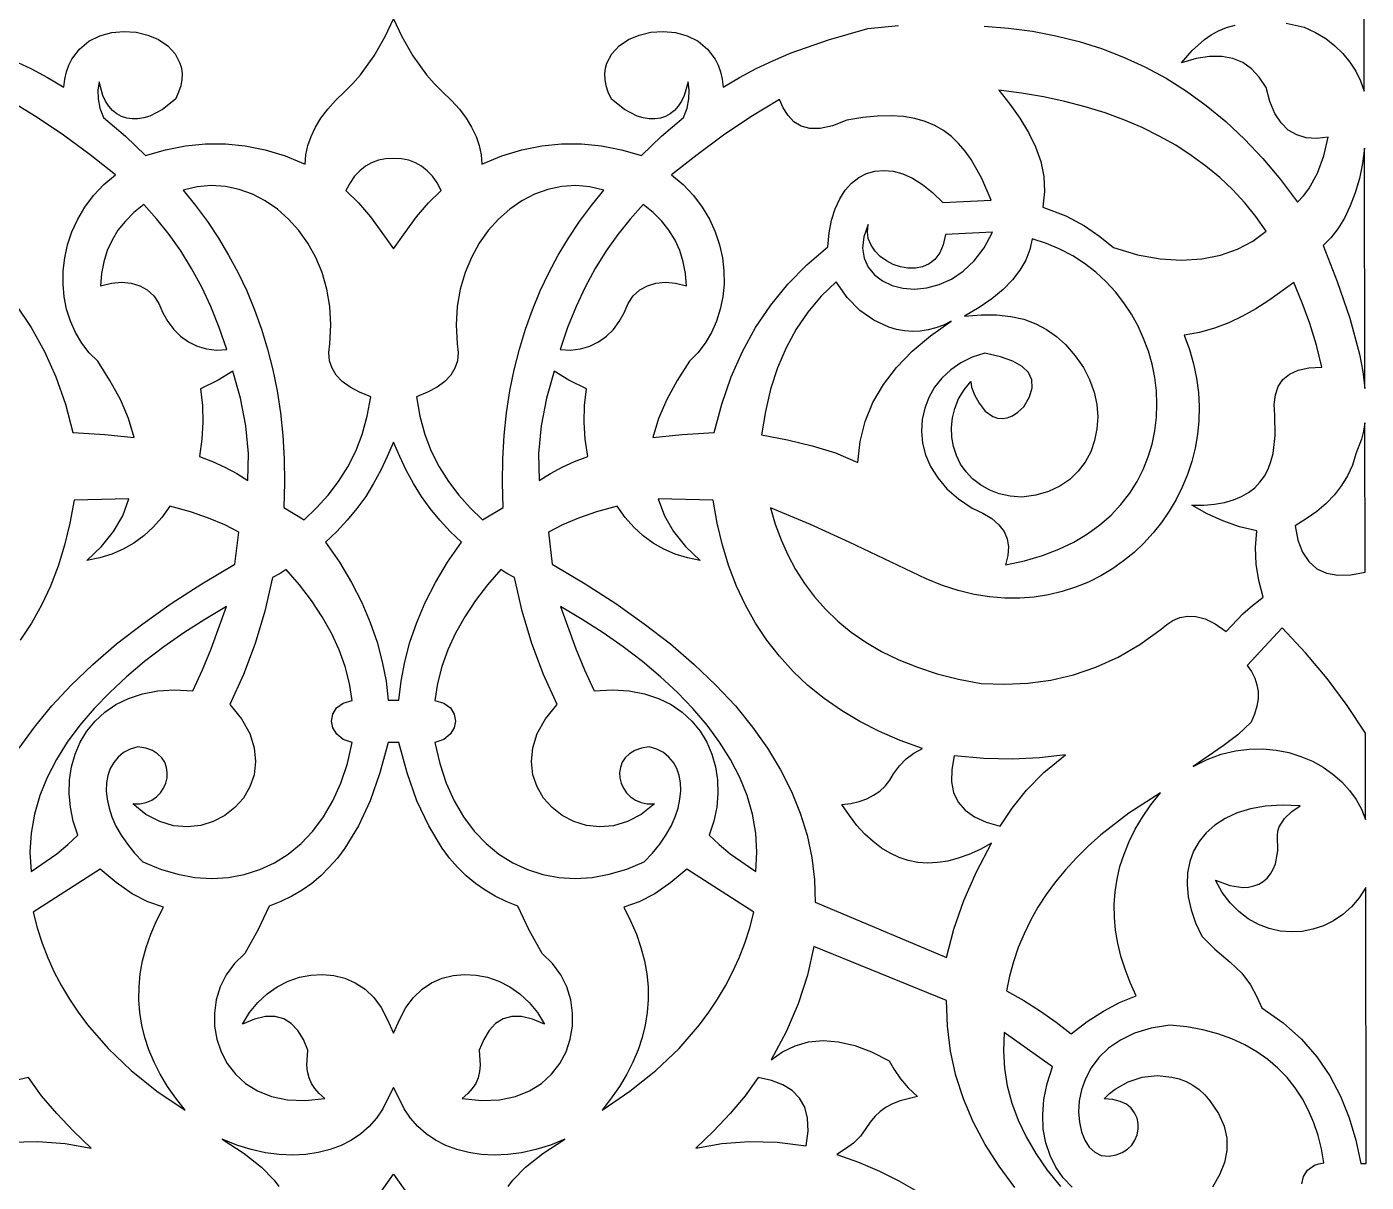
# Model space of a CAD drawing. Extents: x -1703 to -953, y -1065 to 985.
# Drawn here: x -1215 to -1053.2, y -180.1 to -40.6 of the extents above; entities that cross this region are included whole.
import ezdxf

# ---------------------------------------------------------------- set-up
doc = ezdxf.new("R2010")
doc.units = 0
doc.layers.add('LAYER_1', color=18, linetype='CONTINUOUS')

msp = doc.modelspace()

# ---------------------------------------------------------------- linework, layer by layer
at = {"layer": 'LAYER_1'}
for points in [[(-1062.91, -40.2), (-1060.74, -40.66), (-1059.36, -41.31), (-1058.12, -42.06), (-1057.01, -42.91), (-1056.04, -43.85), (-1055.2, -44.88), (-1054.49, -45.98), (-1053.91, -47.16), (-1053.46, -48.4), (-1053.46, -30.68)], [(-1216.62, -44.69), (-1214.53, -45.67), (-1212.51, -46.75), (-1210.54, -47.93), (-1210.43, -46.97), (-1210.23, -46.08), (-1209.95, -45.27), (-1209.59, -44.55), (-1208.67, -43.32), (-1207.52, -42.38), (-1206.2, -41.72), (-1204.77, -41.33), (-1203.29, -41.19), (-1201.82, -41.29), (-1200.41, -41.63), (-1199.11, -42.18), (-1198, -42.94), (-1197.11, -43.89), (-1196.52, -45.01), (-1196.35, -45.64), (-1196.27, -46.31), (-1196.29, -47.01), (-1196.43, -47.76), (-1196.68, -48.53), (-1197.05, -49.35), (-1198.62, -50.62), (-1200.16, -51.41), (-1200.9, -51.64), (-1201.62, -51.75), (-1202.31, -51.75), (-1202.96, -51.65), (-1203.57, -51.44), (-1204.14, -51.13), (-1204.66, -50.72), (-1205.12, -50.21), (-1205.52, -49.61), (-1205.85, -48.92), (-1206.3, -47.27), (-1206.43, -48.29), (-1206.42, -49.34), (-1206.21, -50.44), (-1205.76, -51.57), (-1203.1, -53.84), (-1200.67, -56.18), (-1198.26, -55.48), (-1195.85, -55.01), (-1193.44, -54.77), (-1191.03, -54.77), (-1188.63, -55), (-1186.22, -55.49), (-1183.81, -56.22), (-1181.4, -57.22), (-1181.31, -56.09), (-1181.07, -54.97), (-1180.69, -53.86), (-1180.16, -52.76), (-1179.49, -51.67), (-1178.68, -50.59), (-1177.72, -49.52), (-1176.62, -48.46), (-1175.63, -47.49), (-1174.71, -46.43), (-1173.07, -44.12), (-1171.73, -41.79), (-1170.73, -39.66), (-1169.72, -41.79), (-1168.39, -44.12), (-1166.75, -46.43), (-1165.82, -47.49), (-1164.84, -48.46), (-1163.73, -49.52), (-1162.77, -50.59), (-1161.96, -51.67), (-1161.29, -52.76), (-1160.76, -53.86), (-1160.38, -54.97), (-1160.15, -56.09), (-1160.06, -57.22), (-1157.65, -56.22), (-1155.24, -55.49), (-1152.83, -55), (-1150.42, -54.77), (-1148.01, -54.77), (-1145.6, -55.01), (-1143.19, -55.48), (-1140.78, -56.18), (-1138.35, -53.84), (-1135.69, -51.57), (-1135.24, -50.44), (-1135.04, -49.34), (-1135.02, -48.29), (-1135.15, -47.27), (-1135.6, -48.92), (-1135.94, -49.61), (-1136.34, -50.21), (-1136.8, -50.72), (-1137.31, -51.13), (-1137.88, -51.44), (-1138.49, -51.65), (-1139.15, -51.75), (-1139.83, -51.75), (-1140.55, -51.64), (-1141.29, -51.41), (-1142.83, -50.62), (-1144.4, -49.35), (-1144.78, -48.53), (-1145.02, -47.76), (-1145.16, -47.01), (-1145.18, -46.31), (-1145.11, -45.64), (-1144.94, -45.01), (-1144.34, -43.89), (-1143.46, -42.94), (-1142.34, -42.18), (-1141.05, -41.63), (-1139.63, -41.29), (-1138.16, -41.19), (-1136.68, -41.33), (-1135.25, -41.72), (-1133.94, -42.38), (-1132.79, -43.32), (-1131.86, -44.55), (-1131.5, -45.27), (-1131.22, -46.08), (-1131.02, -46.97), (-1130.91, -47.93), (-1128.95, -46.75), (-1126.92, -45.67), (-1124.84, -44.69), (-1122.69, -43.79), (-1118.19, -42.21), (-1113.41, -40.85), (-1109.71, -40.46)], [(-1099.38, -40.54), (-1096.43, -40.78), (-1093.53, -41.17), (-1090.7, -41.71), (-1087.92, -42.41), (-1085.2, -43.26), (-1082.54, -44.29), (-1079.95, -45.48), (-1077.41, -46.85), (-1074.94, -48.4), (-1072.54, -50.14), (-1070.2, -52.07), (-1067.93, -54.19), (-1065.72, -56.52), (-1063.58, -59.06), (-1061.51, -61.81), (-1060.8, -61.03), (-1060.17, -60.19), (-1059.12, -58.32), (-1058.35, -56.22), (-1057.81, -53.94), (-1059.2, -54.11), (-1060.47, -54.03), (-1061.62, -53.69), (-1062.64, -53.09), (-1063.52, -52.22), (-1064.27, -51.08), (-1064.86, -49.65), (-1065.31, -47.94), (-1066.14, -46.69), (-1067.08, -45.69), (-1068.15, -44.95), (-1069.35, -44.45), (-1070.68, -44.21), (-1072.15, -44.21), (-1073.77, -44.47), (-1075.55, -44.97), (-1074.25, -43.49), (-1072.77, -42.18), (-1071.95, -41.61), (-1071.06, -41.13), (-1070.1, -40.73), (-1069.07, -40.43)], [(-1216.31, -74.23), (-1214.48, -76.94), (-1212.88, -79.83), (-1211.51, -82.91), (-1210.37, -86.18), (-1209.47, -89.63), (-1205.61, -89.86), (-1202.06, -90.23), (-1202.74, -87.93), (-1203.72, -85.63), (-1204.98, -83.32), (-1206.46, -81.02), (-1207.5, -79.99), (-1208.39, -78.82), (-1209.15, -77.55), (-1209.75, -76.18), (-1210.21, -74.74), (-1210.51, -73.24), (-1210.65, -71.69), (-1210.63, -70.11), (-1210.45, -68.52), (-1210.1, -66.94), (-1209.58, -65.38), (-1208.88, -63.86), (-1208.01, -62.39), (-1206.96, -61), (-1205.72, -59.69), (-1204.3, -58.49), (-1207.39, -56.07), (-1210.58, -53.72), (-1213.89, -51.48), (-1217.33, -49.39)], [(-1215.93, -127.75), (-1214.1, -125.18), (-1212.02, -122.64), (-1209.67, -120.12), (-1207.06, -117.62), (-1204.18, -115.15), (-1201.02, -112.7), (-1197.59, -110.28), (-1193.89, -107.88), (-1189.89, -105.51), (-1189.43, -101.65), (-1191.12, -100.76), (-1193.06, -99.94), (-1195.26, -99.19), (-1197.76, -98.53), (-1198.71, -99.86), (-1199.75, -101.05), (-1200.87, -102.09), (-1202.08, -102.98), (-1203.37, -103.72), (-1204.75, -104.32), (-1206.22, -104.76), (-1207.78, -105.06), (-1205.99, -103.37), (-1204.54, -101.57), (-1203.44, -99.66), (-1202.69, -97.64), (-1209.32, -97.78), (-1209.82, -100.56), (-1210.46, -103.22), (-1211.25, -105.76), (-1212.18, -108.18), (-1213.25, -110.47), (-1214.47, -112.65), (-1215.83, -114.71)], [(-1095.66, -180.79), (-1097.58, -178.22), (-1099.26, -175.58), (-1100.7, -172.87), (-1101.88, -170.09), (-1102.79, -167.24), (-1103.45, -164.31), (-1103.82, -161.3), (-1103.91, -158.22), (-1119.95, -151.69), (-1120.71, -155.15), (-1121.84, -158.59), (-1123.3, -162), (-1125.11, -165.35), (-1123.73, -164.38), (-1122.21, -163.66), (-1120.58, -163.21), (-1118.83, -163.05), (-1116.97, -163.18), (-1115.02, -163.62), (-1112.98, -164.39), (-1110.85, -165.49), (-1110.25, -166.54), (-1109.48, -167.65), (-1108.54, -168.75), (-1107.42, -169.8), (-1109.53, -170.31), (-1110.43, -170.67), (-1111.23, -171.1), (-1111.95, -171.61), (-1112.58, -172.2), (-1113.15, -172.89), (-1113.66, -173.66), (-1114.32, -174.59), (-1115.15, -175.41), (-1116.12, -176.13), (-1117.17, -176.78), (-1114.54, -177.72), (-1112.04, -178.79), (-1109.67, -179.97), (-1107.43, -181.27)], [(-1061.01, -180.34), (-1060.82, -179.45), (-1060.3, -178.67), (-1059.48, -178.09), (-1058.95, -177.91), (-1058.35, -177.81), (-1058.64, -176.13), (-1059.04, -174.51), (-1059.56, -172.96), (-1060.19, -171.47), (-1060.94, -170.07), (-1061.81, -168.74), (-1062.79, -167.51), (-1063.89, -166.37), (-1065.1, -165.32), (-1066.44, -164.38), (-1067.89, -163.54), (-1069.46, -162.82), (-1071.14, -162.22), (-1072.95, -161.75), (-1074.88, -161.4), (-1076.93, -161.18), (-1079.21, -161.55), (-1081.2, -162.16), (-1082.91, -162.98), (-1084.34, -163.97), (-1085.51, -165.1), (-1086.44, -166.34), (-1087.14, -167.65), (-1087.61, -168.99), (-1087.89, -170.33), (-1087.97, -171.64), (-1087.88, -172.89), (-1087.63, -174.04), (-1087.22, -175.05), (-1086.68, -175.89), (-1086.02, -176.53), (-1085.25, -176.93), (-1084.29, -176.98), (-1083.44, -176.85), (-1082.69, -176.57), (-1082.06, -176.17), (-1081.55, -175.66), (-1081.16, -175.07), (-1080.9, -174.42), (-1080.77, -173.75), (-1080.77, -173.06), (-1080.91, -172.4), (-1081.2, -171.77), (-1081.62, -171.21), (-1082.2, -170.73), (-1082.93, -170.38), (-1083.82, -170.15), (-1084.87, -170.09), (-1084.25, -169.45), (-1083.56, -168.89), (-1082, -168.01), (-1080.29, -167.46), (-1078.49, -167.27), (-1076.69, -167.44), (-1075.82, -167.67), (-1074.98, -168), (-1074.17, -168.42), (-1073.42, -168.95), (-1072.73, -169.58), (-1072.11, -170.32), (-1071.08, -171.86), (-1070.4, -173.36), (-1070.06, -174.84), (-1070.05, -176.31), (-1070.34, -177.77), (-1070.93, -179.25), (-1071.79, -180.74)], [(-1088.75, -180.76), (-1089.82, -179.61), (-1090.72, -178.32), (-1091.42, -176.9), (-1091.93, -175.37), (-1092.23, -173.72), (-1092.31, -171.97), (-1092.16, -170.14), (-1091.76, -168.22), (-1091.11, -166.23), (-1096.97, -162.08), (-1097.06, -164.26), (-1096.93, -166.4), (-1096.59, -168.52), (-1096.04, -170.6), (-1095.27, -172.65), (-1094.3, -174.68), (-1093.12, -176.69), (-1091.75, -178.68), (-1090.17, -180.65)], [(-1156.86, -180.66), (-1156.31, -179.89), (-1154.79, -178.32), (-1152.7, -176.67), (-1150.02, -174.93), (-1151.78, -175.65), (-1153.53, -176.19), (-1155.25, -176.58), (-1156.93, -176.81), (-1158.56, -176.88), (-1160.13, -176.8), (-1161.63, -176.57), (-1163.06, -176.21), (-1164.4, -175.7), (-1165.64, -175.07), (-1166.77, -174.3), (-1167.79, -173.41), (-1168.68, -172.4), (-1169.43, -171.27), (-1170.04, -170.03), (-1170.73, -168.69), (-1171.41, -170.03), (-1172.02, -171.27), (-1172.78, -172.4), (-1173.67, -173.41), (-1174.68, -174.3), (-1175.82, -175.07), (-1177.06, -175.7), (-1178.39, -176.21), (-1179.82, -176.57), (-1181.32, -176.8), (-1182.89, -176.88), (-1184.52, -176.81), (-1186.2, -176.58), (-1187.92, -176.19), (-1189.67, -175.65), (-1191.44, -174.93), (-1188.75, -176.67), (-1186.66, -178.32), (-1185.15, -179.89), (-1184.59, -180.66)], [(-1173.07, -182.49), (-1170.73, -179.19), (-1168.38, -182.49)]]:
    msp.add_lwpolyline(points, dxfattribs=at)
for points in [[(-1096.28, -49.97), (-1095.08, -51.66), (-1094.04, -53.38), (-1093.19, -55.12), (-1092.55, -56.89), (-1092.18, -58.69), (-1092.08, -60.52), (-1092.3, -62.39), (-1089.5, -63.47), (-1087.25, -64.65), (-1085.39, -65.93), (-1083.74, -67.29), (-1080.87, -68.16), (-1078.12, -68.66), (-1075.52, -68.82), (-1073.08, -68.66), (-1070.82, -68.21), (-1068.76, -67.48), (-1066.92, -66.5), (-1065.31, -65.29), (-1066.55, -63.55), (-1067.89, -61.89), (-1069.35, -60.33), (-1070.91, -58.84), (-1072.58, -57.45), (-1074.36, -56.15), (-1076.24, -54.94), (-1078.23, -53.82), (-1080.31, -52.79), (-1082.5, -51.86), (-1084.78, -51.02), (-1087.16, -50.28), (-1089.64, -49.63), (-1092.21, -49.08), (-1094.87, -48.64), (-1097.62, -48.29)], [(-1127.56, -51.48), (-1130.87, -53.72), (-1134.06, -56.07), (-1137.15, -58.49), (-1135.73, -59.69), (-1134.49, -61), (-1133.44, -62.39), (-1132.57, -63.86), (-1131.87, -65.38), (-1131.35, -66.94), (-1131, -68.52), (-1130.82, -70.11), (-1130.8, -71.69), (-1130.95, -73.24), (-1131.25, -74.74), (-1131.7, -76.18), (-1132.31, -77.55), (-1133.06, -78.82), (-1133.96, -79.99), (-1134.99, -81.02), (-1136.48, -83.32), (-1137.73, -85.63), (-1138.72, -87.93), (-1139.39, -90.23), (-1135.84, -89.86), (-1131.99, -89.63), (-1131.08, -86.18), (-1129.94, -82.91), (-1128.57, -79.83), (-1126.98, -76.94), (-1125.14, -74.23), (-1123.08, -71.7), (-1120.79, -69.36), (-1118.26, -67.21), (-1118.11, -65.52), (-1117.81, -63.99), (-1117.38, -62.62), (-1116.82, -61.41), (-1116.16, -60.37), (-1115.39, -59.51), (-1114.53, -58.84), (-1113.59, -58.35), (-1112.58, -58.05), (-1111.51, -57.96), (-1110.38, -58.06), (-1109.22, -58.38), (-1108.03, -58.91), (-1106.82, -59.67), (-1105.6, -60.65), (-1104.39, -61.86), (-1098.53, -61.56), (-1099.64, -58.96), (-1100.94, -56.67), (-1101.67, -55.65), (-1102.47, -54.72), (-1103.34, -53.89), (-1104.3, -53.17), (-1105.35, -52.56), (-1106.5, -52.07), (-1107.76, -51.7), (-1109.14, -51.46), (-1110.63, -51.36), (-1112.26, -51.4), (-1114.03, -51.58), (-1115.95, -51.91), (-1117.68, -52.59), (-1119.17, -52.91), (-1120.42, -52.91), (-1121.48, -52.62), (-1122.35, -52.09), (-1123.07, -51.35), (-1123.65, -50.43), (-1124.12, -49.39)], [(-1171.69, -56.58), (-1172.56, -56.74), (-1173.37, -57.04), (-1174.12, -57.45), (-1174.8, -58), (-1175.42, -58.67), (-1175.98, -59.47), (-1176.48, -60.4), (-1174.96, -61.89), (-1173.51, -63.58), (-1172.12, -65.45), (-1170.73, -67.45), (-1169.33, -65.45), (-1167.94, -63.58), (-1166.49, -61.89), (-1164.97, -60.4), (-1165.47, -59.47), (-1166.03, -58.67), (-1166.65, -58), (-1167.34, -57.45), (-1168.08, -57.04), (-1168.89, -56.74), (-1169.76, -56.58), (-1170.73, -56.54)], [(-1053.68, -57.15), (-1054.05, -58.96), (-1054.55, -60.67), (-1055.15, -62.26), (-1055.85, -63.72), (-1056.64, -65.01), (-1057.5, -66.13), (-1058.42, -67.04), (-1056.72, -71.38), (-1055.21, -75.8), (-1054.05, -80.16), (-1053.65, -82.27), (-1053.39, -84.32), (-1053.44, -55.28)], [(-1194.44, -59.94), (-1196.15, -60.35), (-1194.63, -62.22), (-1193.21, -64.15), (-1191.88, -66.14), (-1190.64, -68.2), (-1189.49, -70.33), (-1188.45, -72.52), (-1187.5, -74.79), (-1186.66, -77.13), (-1185.93, -79.54), (-1185.3, -82.03), (-1184.79, -84.6), (-1184.39, -87.25), (-1184.1, -89.97), (-1183.93, -92.79), (-1183.89, -95.68), (-1183.96, -98.66), (-1181.5, -100.15), (-1180.01, -98.7), (-1178.62, -97.17), (-1177.37, -95.52), (-1176.25, -93.76), (-1175.29, -91.87), (-1174.5, -89.84), (-1173.89, -87.65), (-1173.48, -85.3), (-1174.84, -84.76), (-1175.98, -84.15), (-1176.92, -83.46), (-1177.64, -82.7), (-1178.15, -81.86), (-1178.45, -80.96), (-1178.54, -79.97), (-1178.41, -78.91), (-1178.3, -76.61), (-1178.43, -74.4), (-1178.79, -72.29), (-1179.36, -70.31), (-1180.13, -68.47), (-1181.07, -66.76), (-1182.17, -65.22), (-1183.4, -63.84), (-1184.76, -62.65), (-1186.22, -61.65), (-1187.77, -60.85), (-1189.38, -60.27), (-1191.04, -59.91), (-1192.74, -59.8)], [(-1150.41, -59.91), (-1152.07, -60.27), (-1153.69, -60.85), (-1155.23, -61.65), (-1156.69, -62.65), (-1158.05, -63.84), (-1159.29, -65.22), (-1160.38, -66.76), (-1161.32, -68.47), (-1162.09, -70.31), (-1162.66, -72.29), (-1163.02, -74.4), (-1163.15, -76.61), (-1163.04, -78.91), (-1162.91, -79.97), (-1163, -80.96), (-1163.3, -81.86), (-1163.81, -82.7), (-1164.53, -83.46), (-1165.47, -84.15), (-1166.62, -84.76), (-1167.97, -85.3), (-1167.56, -87.65), (-1166.95, -89.84), (-1166.16, -91.87), (-1165.2, -93.76), (-1164.08, -95.52), (-1162.83, -97.17), (-1161.45, -98.7), (-1159.96, -100.15), (-1157.49, -98.66), (-1157.57, -95.68), (-1157.52, -92.79), (-1157.35, -89.97), (-1157.07, -87.25), (-1156.67, -84.6), (-1156.15, -82.03), (-1155.52, -79.54), (-1154.79, -77.13), (-1153.95, -74.79), (-1153.01, -72.52), (-1151.96, -70.33), (-1150.82, -68.2), (-1149.58, -66.14), (-1148.24, -64.15), (-1146.82, -62.22), (-1145.31, -60.35), (-1147.01, -59.94), (-1148.72, -59.8)], [(-1202.08, -63.05), (-1203.12, -64.09), (-1204.01, -65.2), (-1204.73, -66.39), (-1205.31, -67.65), (-1205.73, -68.99), (-1206, -70.4), (-1206.11, -71.89), (-1204.8, -71.58), (-1203.57, -71.47), (-1202.43, -71.58), (-1201.39, -71.89), (-1200.48, -72.4), (-1199.69, -73.12), (-1199.06, -74.04), (-1198.58, -75.15), (-1198, -76.21), (-1197.28, -77.16), (-1196.44, -77.98), (-1195.49, -78.66), (-1194.45, -79.18), (-1193.32, -79.53), (-1192.12, -79.67), (-1190.87, -79.61), (-1191.77, -76.94), (-1192.78, -74.42), (-1193.89, -72.05), (-1195.11, -69.81), (-1196.42, -67.7), (-1197.82, -65.71), (-1199.32, -63.84), (-1200.89, -62.09)], [(-1142.14, -63.84), (-1143.63, -65.71), (-1145.03, -67.7), (-1146.35, -69.81), (-1147.56, -72.05), (-1148.68, -74.42), (-1149.69, -76.94), (-1150.59, -79.61), (-1149.33, -79.67), (-1148.13, -79.53), (-1147, -79.18), (-1145.96, -78.66), (-1145.01, -77.98), (-1144.17, -77.16), (-1143.45, -76.21), (-1142.88, -75.15), (-1142.4, -74.04), (-1141.76, -73.12), (-1140.98, -72.4), (-1140.06, -71.89), (-1139.03, -71.58), (-1137.89, -71.47), (-1136.65, -71.58), (-1135.34, -71.89), (-1135.46, -70.4), (-1135.72, -68.99), (-1136.14, -67.65), (-1136.72, -66.39), (-1137.45, -65.2), (-1138.33, -64.09), (-1139.37, -63.05), (-1140.56, -62.09)], [(-1113.93, -65.98), (-1114.08, -67.35), (-1113.89, -68.58), (-1113.4, -69.66), (-1112.64, -70.58), (-1111.66, -71.32), (-1110.5, -71.86), (-1109.19, -72.19), (-1107.78, -72.29), (-1106.3, -72.16), (-1104.8, -71.76), (-1103.32, -71.1), (-1101.9, -70.15), (-1100.57, -68.89), (-1099.37, -67.32), (-1098.36, -65.42), (-1104.06, -65.72), (-1104.31, -66.95), (-1104.75, -67.94), (-1105.33, -68.71), (-1106.03, -69.26), (-1106.83, -69.61), (-1107.69, -69.78), (-1108.58, -69.77), (-1109.48, -69.61), (-1110.36, -69.31), (-1111.18, -68.89), (-1111.92, -68.35), (-1112.55, -67.71), (-1113.04, -67), (-1113.37, -66.21), (-1113.49, -65.37), (-1113.39, -64.49)], [(-1093.86, -67.53), (-1094.35, -68.79), (-1095.06, -70.02), (-1095.97, -71.2), (-1097.1, -72.35), (-1098.44, -73.47), (-1099.99, -74.54), (-1101.76, -75.58), (-1099.74, -75.4), (-1097.87, -75.4), (-1096.16, -75.59), (-1094.59, -75.95), (-1093.15, -76.48), (-1091.83, -77.17), (-1090.65, -78.01), (-1089.57, -79), (-1088.37, -80.34), (-1087.39, -81.76), (-1086.64, -83.23), (-1086.1, -84.73), (-1085.78, -86.23), (-1085.66, -87.73), (-1085.75, -89.19), (-1086.03, -90.6), (-1086.5, -91.94), (-1087.17, -93.18), (-1088.01, -94.3), (-1089.04, -95.28), (-1090.24, -96.11), (-1091.6, -96.75), (-1093.13, -97.19), (-1094.82, -97.41), (-1096.25, -97.3), (-1097.57, -97.01), (-1098.77, -96.55), (-1099.83, -95.95), (-1100.77, -95.21), (-1101.57, -94.36), (-1102.22, -93.42), (-1102.73, -92.39), (-1103.09, -91.31), (-1103.3, -90.18), (-1103.34, -89.02), (-1103.22, -87.86), (-1102.93, -86.7), (-1102.46, -85.57), (-1101.81, -84.48), (-1100.98, -83.45), (-1100.89, -84.14), (-1100.56, -85.07), (-1100, -86.09), (-1099.25, -87.02), (-1098.31, -87.69), (-1097.77, -87.88), (-1097.2, -87.94), (-1096.6, -87.86), (-1095.96, -87.6), (-1095.29, -87.16), (-1094.58, -86.5), (-1093.89, -85.3), (-1093.56, -84.21), (-1093.6, -83.24), (-1094.01, -82.38), (-1094.78, -81.63), (-1095.92, -80.99), (-1097.42, -80.46), (-1099.29, -80.04), (-1100.82, -80.53), (-1102.2, -81.21), (-1103.42, -82.06), (-1104.48, -83.05), (-1105.36, -84.16), (-1106.05, -85.38), (-1106.56, -86.68), (-1106.86, -88.05), (-1106.95, -89.46), (-1106.81, -90.89), (-1106.45, -92.32), (-1105.84, -93.73), (-1104.98, -95.09), (-1103.87, -96.4), (-1102.49, -97.63), (-1100.83, -98.75), (-1099.52, -99.34), (-1098.44, -100.01), (-1097.59, -100.75), (-1096.98, -101.57), (-1096.59, -102.46), (-1096.44, -103.43), (-1096.51, -104.47), (-1096.82, -105.58), (-1094.5, -105.1), (-1092.35, -104.47), (-1090.37, -103.72), (-1088.55, -102.84), (-1086.89, -101.85), (-1085.39, -100.76), (-1084.04, -99.58), (-1082.85, -98.31), (-1081.8, -96.96), (-1080.91, -95.55), (-1080.16, -94.08), (-1079.55, -92.56), (-1079.08, -91.01), (-1078.75, -89.42), (-1078.56, -87.82), (-1078.5, -86.2), (-1078.57, -84.58), (-1078.77, -82.96), (-1079.09, -81.37), (-1079.54, -79.79), (-1080.11, -78.25), (-1080.79, -76.76), (-1081.59, -75.32), (-1082.5, -73.94), (-1083.53, -72.63), (-1084.66, -71.4), (-1085.9, -70.26), (-1087.24, -69.22), (-1088.68, -68.29), (-1090.22, -67.47), (-1091.85, -66.78), (-1093.58, -66.23)], [(-1119.07, -73.16), (-1120.68, -75.07), (-1122.09, -77.15), (-1123.31, -79.41), (-1124.33, -81.82), (-1125.17, -84.38), (-1125.81, -87.08), (-1126.27, -89.91), (-1123.12, -90.52), (-1120.15, -91.21), (-1117.32, -92.09), (-1114.63, -93.25), (-1114.37, -90.72), (-1113.76, -88.3), (-1112.82, -86.01), (-1111.55, -83.82), (-1109.96, -81.75), (-1108.07, -79.79), (-1105.87, -77.93), (-1103.38, -76.17), (-1104.29, -76.64), (-1105.22, -76.99), (-1106.16, -77.23), (-1107.11, -77.37), (-1108.06, -77.41), (-1109.01, -77.34), (-1109.96, -77.17), (-1110.89, -76.9), (-1112.69, -76.07), (-1114.38, -74.87), (-1115.92, -73.32), (-1117.25, -71.42)], [(-1064.99, -73.69), (-1066.56, -74.68), (-1068.17, -75.58), (-1069.84, -76.36), (-1071.57, -77.01), (-1073.36, -77.53), (-1075.23, -77.88), (-1074.58, -79.6), (-1074.08, -81.32), (-1073.71, -83.05), (-1073.49, -84.78), (-1073.4, -86.49), (-1073.44, -88.19), (-1073.61, -89.86), (-1073.9, -91.51), (-1074.3, -93.12), (-1074.82, -94.69), (-1075.45, -96.22), (-1076.18, -97.7), (-1077.01, -99.11), (-1077.94, -100.47), (-1078.96, -101.75), (-1080.07, -102.96), (-1081.26, -104.09), (-1082.54, -105.13), (-1083.88, -106.08), (-1085.3, -106.93), (-1086.79, -107.68), (-1088.34, -108.31), (-1089.95, -108.83), (-1091.61, -109.23), (-1093.32, -109.49), (-1095.08, -109.63), (-1096.89, -109.62), (-1098.72, -109.47), (-1100.6, -109.17), (-1102.5, -108.7), (-1104.43, -108.08), (-1106.38, -107.28), (-1115.67, -102.85), (-1120.37, -100.72), (-1125.19, -98.71), (-1124.61, -100.67), (-1123.91, -102.57), (-1123.09, -104.4), (-1122.15, -106.16), (-1121.08, -107.84), (-1119.88, -109.45), (-1118.54, -110.96), (-1117.07, -112.39), (-1115.45, -113.72), (-1113.68, -114.95), (-1111.76, -116.07), (-1109.68, -117.08), (-1107.45, -117.97), (-1105.05, -118.75), (-1102.48, -119.39), (-1099.75, -119.91), (-1096.9, -120.02), (-1094.09, -119.89), (-1091.31, -119.51), (-1088.57, -118.86), (-1085.87, -117.94), (-1083.2, -116.73), (-1080.58, -115.21), (-1078.01, -113.37), (-1077.32, -112.79), (-1076.57, -112.31), (-1075.73, -111.96), (-1074.81, -111.78), (-1073.79, -111.82), (-1072.68, -112.12), (-1071.47, -112.72), (-1070.14, -113.66), (-1068.14, -111.51), (-1066.97, -110.49), (-1065.67, -109.51), (-1066.21, -107.5), (-1066.52, -105.5), (-1066.6, -103.49), (-1066.44, -101.49), (-1068.52, -100.99), (-1070.53, -100.3), (-1072.45, -99.43), (-1074.3, -98.37), (-1072.86, -98.37), (-1071.54, -98.27), (-1070.34, -98.06), (-1069.26, -97.76), (-1068.29, -97.36), (-1067.44, -96.87), (-1066.69, -96.29), (-1066.06, -95.62), (-1065.52, -94.87), (-1065.08, -94.04), (-1064.73, -93.13), (-1064.47, -92.15), (-1064.22, -89.97), (-1064.28, -87.53), (-1064.34, -86.22), (-1064.2, -85.06), (-1063.85, -84.05), (-1063.28, -83.22), (-1062.48, -82.57), (-1061.43, -82.09), (-1060.14, -81.81), (-1058.58, -81.74), (-1059.25, -79.06), (-1060.04, -76.47), (-1060.95, -73.94), (-1061.97, -71.49)], [(-1191.89, -83.28), (-1194.03, -84.35), (-1193.81, -86.34), (-1193.76, -88.36), (-1193.89, -90.42), (-1194.18, -92.52), (-1192.6, -93.13), (-1191.1, -93.82), (-1189.67, -94.58), (-1188.32, -95.42), (-1188.26, -92.14), (-1188.56, -88.82), (-1189.2, -85.49), (-1190.14, -82.2)], [(-1152.25, -85.49), (-1152.89, -88.82), (-1153.2, -92.14), (-1153.13, -95.42), (-1151.78, -94.58), (-1150.35, -93.82), (-1148.85, -93.13), (-1147.27, -92.52), (-1147.57, -90.42), (-1147.69, -88.36), (-1147.65, -86.34), (-1147.42, -84.35), (-1149.56, -83.28), (-1151.32, -82.2)], [(-1053.55, -89.46), (-1053.8, -90.42), (-1054.49, -92.21), (-1054.9, -93.56), (-1055.48, -94.83), (-1056.2, -96.02), (-1057.07, -97.14), (-1058.08, -98.19), (-1059.21, -99.16), (-1060.46, -100.06), (-1061.81, -100.89), (-1061.47, -102.63), (-1060.91, -104.07), (-1060.14, -105.21), (-1059.18, -106.06), (-1058.01, -106.61), (-1056.65, -106.86), (-1055.09, -106.82), (-1053.35, -106.48), (-1053.39, -88.45)], [(-1171.5, -92.51), (-1172.27, -94.18), (-1173.13, -95.79), (-1174.09, -97.33), (-1175.15, -98.81), (-1176.32, -100.22), (-1177.58, -101.56), (-1178.95, -102.84), (-1177.25, -105.28), (-1175.79, -107.72), (-1174.56, -110.14), (-1173.53, -112.54), (-1172.71, -114.92), (-1172.08, -117.29), (-1171.63, -119.63), (-1171.36, -121.95), (-1170.73, -121.95), (-1170.09, -121.95), (-1169.82, -119.63), (-1169.37, -117.29), (-1168.74, -114.92), (-1167.92, -112.54), (-1166.9, -110.14), (-1165.66, -107.72), (-1164.2, -105.28), (-1162.51, -102.84), (-1163.87, -101.56), (-1165.14, -100.22), (-1166.3, -98.81), (-1167.36, -97.33), (-1168.32, -95.79), (-1169.19, -94.18), (-1169.96, -92.51), (-1170.73, -90.78)], [(-1138.01, -99.66), (-1136.91, -101.57), (-1135.46, -103.37), (-1133.67, -105.06), (-1135.23, -104.76), (-1136.7, -104.32), (-1138.08, -103.72), (-1139.38, -102.98), (-1140.58, -102.09), (-1141.7, -101.05), (-1142.74, -99.86), (-1143.69, -98.53), (-1146.19, -99.19), (-1148.4, -99.94), (-1150.33, -100.76), (-1152.02, -101.65), (-1151.56, -105.51), (-1147.57, -107.88), (-1143.86, -110.28), (-1140.43, -112.7), (-1137.27, -115.15), (-1134.39, -117.62), (-1131.78, -120.12), (-1129.43, -122.64), (-1127.35, -125.18), (-1125.53, -127.75), (-1123.96, -130.34), (-1122.65, -132.95), (-1121.59, -135.58), (-1120.77, -138.24), (-1120.21, -140.92), (-1119.88, -143.62), (-1119.79, -146.34), (-1103.91, -153.02), (-1103.04, -149.57), (-1101.83, -146.11), (-1100.31, -142.66), (-1098.51, -139.21), (-1099.88, -139.95), (-1101.21, -140.56), (-1102.51, -141.03), (-1103.78, -141.36), (-1105.02, -141.55), (-1106.22, -141.6), (-1107.4, -141.52), (-1108.54, -141.29), (-1109.65, -140.93), (-1110.73, -140.43), (-1111.78, -139.8), (-1112.8, -139.02), (-1113.79, -138.11), (-1114.74, -137.05), (-1115.66, -135.86), (-1116.56, -134.53), (-1115.47, -134.4), (-1114.47, -134.16), (-1113.56, -133.84), (-1112.74, -133.42), (-1112, -132.91), (-1111.35, -132.31), (-1110.79, -131.61), (-1110.31, -130.82), (-1109.61, -129.85), (-1108.81, -129.02), (-1107.89, -128.33), (-1106.84, -127.78), (-1109.51, -126.81), (-1112.03, -125.72), (-1114.4, -124.51), (-1116.63, -123.17), (-1118.72, -121.72), (-1120.66, -120.15), (-1122.46, -118.46), (-1124.11, -116.64), (-1125.62, -114.71), (-1126.98, -112.65), (-1128.2, -110.47), (-1129.28, -108.18), (-1130.21, -105.76), (-1130.99, -103.22), (-1131.63, -100.56), (-1132.13, -97.78), (-1138.76, -97.64)], [(-1184.42, -106.65), (-1185.36, -107.14), (-1186.26, -111.19), (-1187.43, -115.09), (-1188.85, -118.83), (-1190.51, -122.44), (-1189.07, -124.19), (-1188.09, -125.95), (-1187.54, -127.68), (-1187.38, -129.36), (-1187.57, -130.95), (-1188.08, -132.42), (-1188.86, -133.75), (-1189.88, -134.91), (-1191.11, -135.87), (-1192.5, -136.59), (-1194.02, -137.06), (-1195.63, -137.23), (-1197.29, -137.09), (-1198.97, -136.6), (-1200.63, -135.73), (-1202.23, -134.46), (-1201.38, -134.45), (-1200.62, -134.29), (-1199.94, -134), (-1199.36, -133.6), (-1198.88, -133.11), (-1198.5, -132.56), (-1198.23, -131.95), (-1198.08, -131.32), (-1198.05, -130.68), (-1198.14, -130.05), (-1198.36, -129.44), (-1198.72, -128.89), (-1199.22, -128.4), (-1199.86, -128.01), (-1200.66, -127.72), (-1201.61, -127.56), (-1202.53, -127.85), (-1203.33, -128.27), (-1203.99, -128.8), (-1204.53, -129.45), (-1204.95, -130.2), (-1205.23, -131.02), (-1205.39, -131.93), (-1205.42, -132.89), (-1205.32, -133.9), (-1205.09, -134.96), (-1204.74, -136.04), (-1204.25, -137.13), (-1203.63, -138.23), (-1202.88, -139.33), (-1202.01, -140.4), (-1201, -141.44), (-1198.89, -142.33), (-1196.79, -142.96), (-1194.72, -143.33), (-1192.67, -143.46), (-1190.68, -143.35), (-1188.75, -143), (-1186.89, -142.4), (-1185.12, -141.58), (-1183.45, -140.53), (-1181.9, -139.25), (-1180.47, -137.75), (-1179.19, -136.03), (-1178.05, -134.1), (-1177.09, -131.95), (-1176.3, -129.6), (-1175.71, -127.04), (-1176.8, -126.67), (-1177.58, -126.06), (-1178.06, -125.29), (-1178.22, -124.46), (-1178.07, -123.63), (-1177.61, -122.88), (-1176.82, -122.31), (-1175.71, -121.99), (-1176.03, -119.93), (-1176.56, -117.88), (-1177.3, -115.85), (-1178.23, -113.84), (-1179.35, -111.86), (-1180.64, -109.91), (-1182.09, -108), (-1183.69, -106.14)], [(-1159.37, -108), (-1160.82, -109.91), (-1162.1, -111.86), (-1163.22, -113.84), (-1164.15, -115.85), (-1164.89, -117.88), (-1165.42, -119.93), (-1165.74, -121.99), (-1164.63, -122.31), (-1163.85, -122.88), (-1163.38, -123.63), (-1163.23, -124.46), (-1163.39, -125.29), (-1163.87, -126.06), (-1164.65, -126.67), (-1165.74, -127.04), (-1165.15, -129.6), (-1164.37, -131.95), (-1163.4, -134.1), (-1162.27, -136.03), (-1160.98, -137.75), (-1159.55, -139.25), (-1158, -140.53), (-1156.33, -141.58), (-1154.56, -142.4), (-1152.7, -143), (-1150.77, -143.35), (-1148.78, -143.46), (-1146.74, -143.33), (-1144.66, -142.96), (-1142.56, -142.33), (-1140.46, -141.44), (-1139.45, -140.4), (-1138.57, -139.33), (-1137.82, -138.23), (-1137.2, -137.13), (-1136.72, -136.04), (-1136.36, -134.96), (-1136.13, -133.9), (-1136.03, -132.89), (-1136.06, -131.93), (-1136.22, -131.02), (-1136.51, -130.2), (-1136.92, -129.45), (-1137.46, -128.8), (-1138.13, -128.27), (-1138.92, -127.85), (-1139.84, -127.56), (-1140.79, -127.72), (-1141.59, -128.01), (-1142.23, -128.4), (-1142.73, -128.89), (-1143.09, -129.44), (-1143.31, -130.05), (-1143.41, -130.68), (-1143.37, -131.32), (-1143.22, -131.95), (-1142.95, -132.56), (-1142.57, -133.11), (-1142.09, -133.6), (-1141.51, -134), (-1140.83, -134.29), (-1140.07, -134.45), (-1139.22, -134.46), (-1140.82, -135.73), (-1142.48, -136.6), (-1144.16, -137.09), (-1145.82, -137.23), (-1147.43, -137.06), (-1148.95, -136.59), (-1150.34, -135.87), (-1151.57, -134.91), (-1152.59, -133.75), (-1153.37, -132.42), (-1153.88, -130.95), (-1154.07, -129.36), (-1153.91, -127.68), (-1153.36, -125.95), (-1152.38, -124.19), (-1150.94, -122.44), (-1152.6, -118.83), (-1154.02, -115.09), (-1155.19, -111.19), (-1156.1, -107.14), (-1157.04, -106.65), (-1157.76, -106.14)], [(-1193.52, -112.18), (-1196.05, -113.81), (-1198.48, -115.5), (-1200.79, -117.27), (-1202.98, -119.1), (-1205.01, -120.99), (-1206.89, -122.94), (-1208.6, -124.94), (-1210.13, -127), (-1211.45, -129.11), (-1212.57, -131.27), (-1213.45, -133.46), (-1214.1, -135.7), (-1214.5, -137.98), (-1214.64, -140.29), (-1214.49, -142.63), (-1211.4, -140.48), (-1210.06, -139.37), (-1208.86, -138.25), (-1209.41, -136.56), (-1209.76, -134.87), (-1209.91, -133.19), (-1209.87, -131.55), (-1209.63, -129.97), (-1209.19, -128.44), (-1208.57, -127.01), (-1207.77, -125.68), (-1206.78, -124.47), (-1205.61, -123.39), (-1204.26, -122.47), (-1202.74, -121.73), (-1201.05, -121.17), (-1199.19, -120.82), (-1197.17, -120.69), (-1194.98, -120.8), (-1193.81, -118.29), (-1192.75, -115.75), (-1190.9, -110.63)], [(-1148.71, -115.75), (-1147.64, -118.29), (-1146.47, -120.8), (-1144.28, -120.69), (-1142.26, -120.82), (-1140.4, -121.17), (-1138.71, -121.73), (-1137.19, -122.47), (-1135.85, -123.39), (-1134.68, -124.47), (-1133.69, -125.68), (-1132.88, -127.01), (-1132.26, -128.44), (-1131.83, -129.97), (-1131.59, -131.55), (-1131.54, -133.19), (-1131.69, -134.87), (-1132.04, -136.56), (-1132.59, -138.25), (-1131.4, -139.37), (-1130.05, -140.48), (-1126.96, -142.63), (-1126.82, -140.29), (-1126.95, -137.98), (-1127.35, -135.7), (-1128, -133.46), (-1128.89, -131.27), (-1130, -129.11), (-1131.33, -127), (-1132.85, -124.94), (-1134.56, -122.94), (-1136.44, -120.99), (-1138.48, -119.1), (-1140.66, -117.27), (-1142.97, -115.5), (-1145.4, -113.81), (-1147.93, -112.18), (-1150.56, -110.63)], [(-1067.6, -117.75), (-1067.08, -118.49), (-1066.68, -119.26), (-1066.42, -120.07), (-1066.28, -120.9), (-1066.29, -121.77), (-1066.43, -122.67), (-1066.71, -123.61), (-1067.13, -124.58), (-1068.73, -126.11), (-1070.49, -127.44), (-1074.15, -129.93), (-1072.44, -129.09), (-1070.73, -128.47), (-1069.03, -128.07), (-1067.35, -127.85), (-1065.71, -127.83), (-1064.12, -127.97), (-1062.58, -128.27), (-1061.11, -128.73), (-1059.73, -129.32), (-1058.43, -130.04), (-1057.25, -130.87), (-1056.18, -131.81), (-1055.24, -132.83), (-1054.43, -133.93), (-1053.79, -135.11), (-1053.3, -136.33), (-1053.32, -125.91), (-1055.53, -122.57), (-1057.95, -119.33), (-1060.57, -116.21), (-1063.36, -113.22)], [(-1172.37, -130.72), (-1173.56, -134.09), (-1174.97, -137.12), (-1176.6, -139.8), (-1177.51, -141), (-1178.48, -142.12), (-1179.51, -143.14), (-1180.61, -144.06), (-1181.78, -144.89), (-1183.02, -145.62), (-1184.34, -146.26), (-1185.73, -146.79), (-1187.1, -149.7), (-1188.7, -152.54), (-1189.94, -153.75), (-1190.93, -155.1), (-1191.66, -156.57), (-1192.13, -158.11), (-1192.36, -159.71), (-1192.34, -161.31), (-1192.07, -162.88), (-1191.56, -164.39), (-1190.81, -165.81), (-1189.82, -167.09), (-1188.6, -168.21), (-1187.14, -169.12), (-1185.45, -169.79), (-1183.53, -170.19), (-1181.39, -170.28), (-1179.02, -170.03), (-1179.71, -169.45), (-1180.25, -168.84), (-1180.65, -168.21), (-1180.93, -167.52), (-1181.11, -166.79), (-1181.18, -166), (-1181.07, -164.2), (-1181.62, -162.89), (-1182.28, -161.82), (-1183.07, -160.99), (-1183.97, -160.43), (-1185.01, -160.14), (-1186.19, -160.14), (-1187.5, -160.44), (-1188.97, -161.05), (-1188.13, -159.65), (-1187.13, -158.43), (-1186, -157.39), (-1184.77, -156.54), (-1183.46, -155.87), (-1182.1, -155.4), (-1180.7, -155.13), (-1179.31, -155.05), (-1177.93, -155.18), (-1176.6, -155.52), (-1175.34, -156.07), (-1174.17, -156.84), (-1173.12, -157.82), (-1172.22, -159.03), (-1171.49, -160.46), (-1170.73, -162.13), (-1169.97, -160.46), (-1169.23, -159.03), (-1168.33, -157.82), (-1167.28, -156.84), (-1166.12, -156.07), (-1164.85, -155.52), (-1163.52, -155.18), (-1162.15, -155.05), (-1160.75, -155.13), (-1159.36, -155.4), (-1157.99, -155.87), (-1156.68, -156.54), (-1155.45, -157.39), (-1154.33, -158.43), (-1153.33, -159.65), (-1152.48, -161.05), (-1153.95, -160.44), (-1155.27, -160.14), (-1156.44, -160.14), (-1157.48, -160.43), (-1158.39, -160.99), (-1159.17, -161.82), (-1159.83, -162.89), (-1160.39, -164.2), (-1160.27, -166), (-1160.35, -166.79), (-1160.52, -167.52), (-1160.8, -168.21), (-1161.21, -168.84), (-1161.75, -169.45), (-1162.43, -170.03), (-1160.06, -170.28), (-1157.92, -170.19), (-1156, -169.79), (-1154.31, -169.12), (-1152.86, -168.21), (-1151.63, -167.09), (-1150.64, -165.81), (-1149.89, -164.39), (-1149.38, -162.88), (-1149.11, -161.31), (-1149.09, -159.71), (-1149.32, -158.11), (-1149.8, -156.57), (-1150.53, -155.1), (-1151.51, -153.75), (-1152.75, -152.54), (-1154.35, -149.7), (-1155.72, -146.79), (-1157.11, -146.26), (-1158.43, -145.62), (-1159.67, -144.89), (-1160.84, -144.06), (-1161.94, -143.14), (-1162.98, -142.12), (-1163.95, -141), (-1164.85, -139.8), (-1166.48, -137.12), (-1167.89, -134.09), (-1169.08, -130.72), (-1170.09, -127.03), (-1170.73, -127.03), (-1171.37, -127.03)], [(-1092.69, -128.89), (-1095.97, -129.04), (-1099.4, -128.96), (-1102.99, -128.67), (-1103.3, -130.31), (-1103.33, -131.79), (-1103.07, -133.09), (-1102.52, -134.24), (-1101.68, -135.21), (-1100.56, -136.02), (-1099.14, -136.66), (-1097.43, -137.13), (-1095.99, -134.98), (-1094.27, -132.82), (-1092.17, -130.67), (-1089.57, -128.52)], [(-1081.89, -135.59), (-1085.27, -138.21), (-1086.8, -139.57), (-1088.23, -140.97), (-1089.55, -142.41), (-1090.77, -143.89), (-1091.87, -145.4), (-1092.88, -146.95), (-1093.77, -148.54), (-1094.56, -150.16), (-1095.25, -151.82), (-1095.83, -153.52), (-1096.3, -155.26), (-1096.66, -157.03), (-1094.57, -158.21), (-1092.58, -159.48), (-1090.69, -160.82), (-1088.88, -162.23), (-1086.94, -160.75), (-1084.98, -159.48), (-1083.01, -158.43), (-1081.01, -157.62), (-1081.74, -156.02), (-1082.36, -154.43), (-1082.86, -152.85), (-1083.24, -151.28), (-1083.5, -149.71), (-1083.64, -148.16), (-1083.66, -146.61), (-1083.56, -145.07), (-1083.33, -143.55), (-1082.97, -142.03), (-1082.48, -140.52), (-1081.87, -139.02), (-1081.12, -137.53), (-1080.24, -136.05), (-1079.23, -134.58), (-1078.08, -133.12)], [(-1065.38, -134.75), (-1067.19, -135.07), (-1068.82, -135.56), (-1070.25, -136.21), (-1071.5, -137.01), (-1072.55, -137.94), (-1073.41, -139), (-1074.07, -140.17), (-1074.53, -141.43), (-1074.8, -142.79), (-1074.86, -144.21), (-1074.72, -145.7), (-1074.38, -147.24), (-1073.83, -148.82), (-1073.07, -150.42), (-1071.52, -152.01), (-1069.66, -153.58), (-1068.26, -154.91), (-1067.22, -156.31), (-1066.44, -157.74), (-1065.82, -159.1), (-1063.26, -160.88), (-1061.05, -162.85), (-1059.18, -165), (-1057.61, -167.31), (-1056.32, -169.76), (-1055.29, -172.36), (-1054.48, -175.07), (-1053.87, -177.89), (-1053.23, -177.89), (-1053.29, -144.55), (-1054.08, -145.8), (-1055, -146.89), (-1056.04, -147.82), (-1057.18, -148.59), (-1058.39, -149.18), (-1059.66, -149.6), (-1060.98, -149.85), (-1062.31, -149.92), (-1063.64, -149.81), (-1064.96, -149.51), (-1066.24, -149.02), (-1067.47, -148.35), (-1068.62, -147.47), (-1069.68, -146.41), (-1070.63, -145.14), (-1071.45, -143.66), (-1069.71, -144.31), (-1068.14, -144.54), (-1067.44, -144.5), (-1066.79, -144.37), (-1066.19, -144.14), (-1065.66, -143.82), (-1065.19, -143.41), (-1064.79, -142.91), (-1064.46, -142.34), (-1064.2, -141.68), (-1063.91, -140.14), (-1063.95, -138.32), (-1063.9, -137.76), (-1063.73, -137.22), (-1063.11, -136.23), (-1062.23, -135.37), (-1061.2, -134.68), (-1063.38, -134.61)], [(-1214.26, -147.53), (-1213.76, -149.43), (-1213.16, -151.27), (-1212.48, -153.05), (-1211.7, -154.77), (-1210.83, -156.44), (-1209.87, -158.05), (-1208.83, -159.61), (-1207.7, -161.12), (-1205.21, -163.98), (-1202.4, -166.65), (-1199.3, -169.13), (-1195.91, -171.44), (-1197.03, -170.01), (-1198.02, -168.57), (-1198.9, -167.11), (-1199.65, -165.64), (-1200.27, -164.16), (-1200.77, -162.66), (-1201.14, -161.16), (-1201.38, -159.63), (-1201.49, -158.1), (-1201.47, -156.55), (-1201.32, -154.98), (-1201.04, -153.4), (-1200.62, -151.81), (-1200.06, -150.2), (-1199.36, -148.58), (-1198.53, -146.94), (-1200.41, -146.3), (-1202.31, -145.31), (-1204.23, -143.97), (-1206.16, -142.33)], [(-1137.23, -143.97), (-1139.14, -145.31), (-1141.04, -146.3), (-1142.92, -146.94), (-1142.09, -148.58), (-1141.39, -150.2), (-1140.84, -151.81), (-1140.42, -153.4), (-1140.13, -154.98), (-1139.98, -156.55), (-1139.96, -158.1), (-1140.07, -159.63), (-1140.31, -161.16), (-1140.68, -162.66), (-1141.18, -164.16), (-1141.81, -165.64), (-1142.56, -167.11), (-1143.43, -168.57), (-1144.43, -170.01), (-1145.54, -171.44), (-1142.16, -169.13), (-1139.05, -166.65), (-1136.24, -163.98), (-1133.75, -161.12), (-1132.62, -159.61), (-1131.58, -158.05), (-1130.62, -156.44), (-1129.76, -154.77), (-1128.98, -153.05), (-1128.29, -151.27), (-1127.69, -149.43), (-1127.19, -147.53), (-1135.29, -142.33)], [(-1216.39, -167.85), (-1217.76, -168.37), (-1218.89, -169.08), (-1219.77, -169.99), (-1220.39, -171.1), (-1220.74, -172.42), (-1220.81, -173.96), (-1220.58, -175.74), (-1217.07, -175.3), (-1213.68, -175.22), (-1210.41, -175.48), (-1207.24, -176.04), (-1209.39, -173.96), (-1211.41, -171.85), (-1213.23, -169.7), (-1214.8, -167.5)], [(-1128.23, -169.7), (-1130.05, -171.85), (-1132.06, -173.96), (-1134.21, -176.04), (-1131.05, -175.48), (-1127.77, -175.22), (-1124.38, -175.3), (-1120.87, -175.74), (-1120.64, -173.96), (-1120.71, -172.42), (-1121.06, -171.1), (-1121.68, -169.99), (-1122.57, -169.08), (-1123.7, -168.37), (-1125.06, -167.85), (-1126.66, -167.5)]]:
    msp.add_lwpolyline(points, close=True, dxfattribs=at)

doc.saveas('drawing.dxf')
